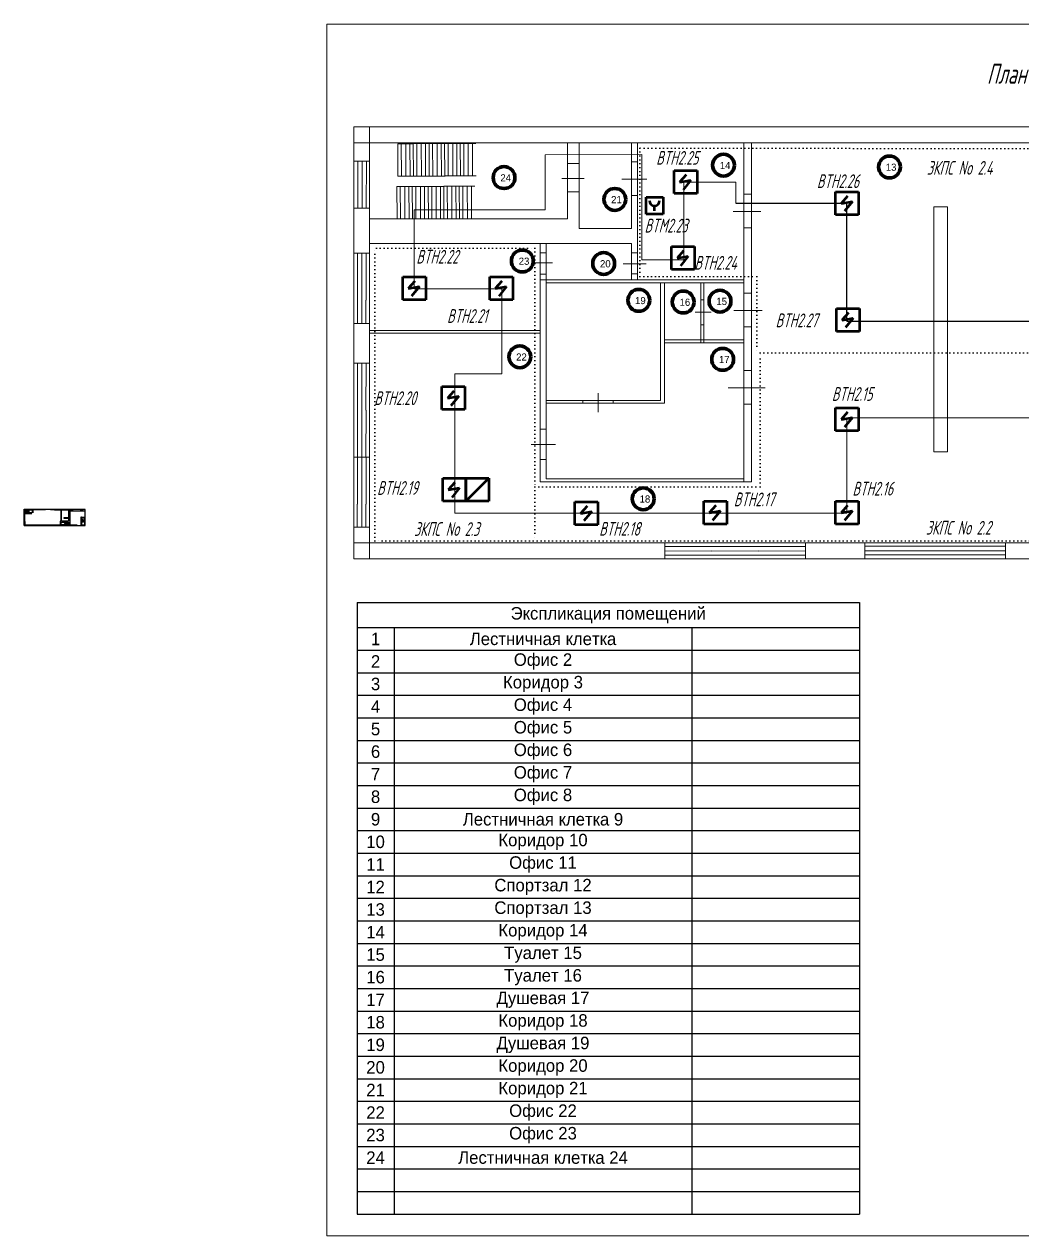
# Model space of a CAD drawing. Header units: millimetres. Extents: x -212 to 1858, y 30 to 1142.
# Drawn here: x -212 to 586, y 30 to 998 of the extents above; entities that cross this region are included whole.
import ezdxf

# ---------------------------------------------------------------- set-up
doc = ezdxf.new("R2010")
doc.units = ezdxf.units.MM
doc.linetypes.add('ACAD_ISO07W100', pattern=[3, 0, -3])
for name, color, linetype, lineweight in [('Датчики (Вновь)', 2, 'Continuous', 50), ('Рамка толстая', 7, 'Continuous', 60), ('ТОНКИЕ', 150, 'Continuous', 13)]:
    doc.layers.add(name, color=color, linetype=linetype, lineweight=lineweight)
doc.styles.add('Annotative', font='txt')
doc.styles.add('simplex', font='simplex.shx', dxfattribs={"width": 0.8, "oblique": 15})

# ---------------------------------------------------------------- blocks, each defined once
blk = doc.blocks.new('A$C7A532389')
at = {"layer": 'Датчики (Вновь)'}
for p, q in [((0, 5), (5, 5)), ((0, 0), (0, 5)), ((5, 5), (5, 0)), ((2.5, 1), (2.5, 2.5)), ((5, 0), (0, 0))]:
    blk.add_line(p, q, dxfattribs=at)
blk.add_arc((2.5, 4), 1.5, 180, 0, dxfattribs=at)
blk = doc.blocks.new('*T14')
at = {"color": 0, "linetype": 'ByBlock', "lineweight": -2, "transparency": 16777216}
for p, q in [((0, 0), (401.75, 0)), ((0, 0), (0, -488.85)), ((401.75, 0), (401.75, -488.85)), ((0, -20.03), (401.75, -20.03)), ((29.55, -20.03), (29.55, -488.85)), ((267.83, -20.03), (267.83, -488.85)), ((0, -38.06), (401.75, -38.06)), ((0, -56.09), (401.75, -56.09)), ((0, -74.13), (401.75, -74.13)), ((0, -92.16), (401.75, -92.16)), ((0, -110.19), (401.75, -110.19)), ((0, -128.22), (401.75, -128.22)), ((0, -146.25), (401.75, -146.25)), ((0, -164.28), (401.75, -164.28)), ((0, -182.31), (401.75, -182.31)), ((0, -200.35), (401.75, -200.35)), ((0, -218.38), (401.75, -218.38)), ((0, -236.41), (401.75, -236.41)), ((0, -254.44), (401.75, -254.44)), ((0, -272.47), (401.75, -272.47)), ((0, -290.5), (401.75, -290.5)), ((0, -308.53), (401.75, -308.53)), ((0, -326.57), (401.75, -326.57)), ((0, -344.6), (401.75, -344.6)), ((0, -362.63), (401.75, -362.63)), ((0, -380.66), (401.75, -380.66)), ((0, -398.69), (401.75, -398.69)), ((0, -416.72), (401.75, -416.72)), ((0, -434.75), (401.75, -434.75)), ((0, -452.79), (401.75, -452.79)), ((0, -470.82), (401.75, -470.82)), ((0, -488.85), (401.75, -488.85))]:
    blk.add_line(p, q, dxfattribs=at)
at = {"color": 0, "transparency": 16777216, "char_height": 10, "attachment_point": 5}
for s, insert, width in [('Экспликация помещений', (200.88, -10.02), 398.751), ('1', (14.77, -29.05), 26.5466), ('Лестничная клетка', (148.69, -29.05), 235.2874), ('2', (14.77, -47.08), 26.5466), ('Офис 2', (148.69, -47.08), 235.2874), ('3', (14.77, -65.11), 26.5466), ('Коридор 3', (148.69, -65.11), 235.2874), ('Офис 4', (148.69, -83.14), 235.2874), ('4', (14.77, -83.14), 26.5466), ('5', (14.77, -101.17), 26.5466), ('Офис 5', (148.69, -101.17), 235.2874), ('6', (14.77, -119.2), 26.5466), ('Офис 6', (148.69, -119.2), 235.2874), ('7', (14.77, -137.24), 26.5466), ('Офис 7', (148.69, -137.24), 235.2874), ('8', (14.77, -155.27), 26.5466), ('Офис 8', (148.69, -155.27), 235.2874), ('9', (14.77, -173.3), 26.5466), ('Лестничная клетка 9', (148.69, -173.3), 235.2874), ('10', (14.77, -191.33), 26.5466), ('Коридор 10', (148.69, -191.33), 235.2874), ('Офис 11', (148.69, -209.36), 235.2874), ('11', (14.77, -209.36), 26.5466), ('12', (14.77, -227.39), 26.5466), ('Спортзал 12', (148.69, -227.39), 235.2874), ('13', (14.77, -245.42), 26.5466), ('Спортзал 13', (148.69, -245.42), 235.2874), ('14', (14.77, -263.46), 26.5466), ('Коридор 14', (148.69, -263.46), 235.2874), ('15', (14.77, -281.49), 26.5466), ('Туалет 15', (148.69, -281.49), 235.2874), ('16', (14.77, -299.52), 26.5466), ('Туалет 16', (148.69, -299.52), 235.2874), ('17', (14.77, -317.55), 26.5466), ('Душевая 17', (148.69, -317.55), 235.2874), ('Коридор 18', (148.69, -335.58), 235.2874), ('18', (14.77, -335.58), 26.5466), ('19', (14.77, -353.61), 26.5466), ('Душевая 19', (148.69, -353.61), 235.2874), ('20', (14.77, -371.64), 26.5466), ('Коридор 20', (148.69, -371.64), 235.2874), ('21', (14.77, -389.68), 26.5466), ('Коридор 21', (148.69, -389.68), 235.2874), ('22', (14.77, -407.71), 26.5466), ('Офис 22', (148.69, -407.71), 235.2874), ('23', (14.77, -425.74), 26.5466), ('Офис 23', (148.69, -425.74), 235.2874), ('24', (14.77, -443.77), 26.5466), ('Лестничная клетка 24', (148.69, -443.77), 235.2874)]:
    blk.add_mtext(s, dxfattribs=dict(at, insert=insert, width=width))

msp = doc.modelspace()

# ---------------------------------------------------------------- linework, layer by layer
at = {"lineweight": 9}
for p, q in [((51.37, 571.04), (51.37, 916.29)), ((51.37, 916.29), (1011.5, 916.29)), ((64.02, 916.29), (64.02, 903.64)), ((64.02, 903.64), (51.37, 903.64)), ((64.02, 903.64), (222.16, 903.64)), ((64.02, 842.76), (64.02, 903.64)), ((98.84, 902.91), (86.43, 902.91)), ((86.43, 902.91), (86.65, 876.97)), ((89.31, 902.91), (89.37, 876.97)), ((92.86, 902.91), (92.92, 876.97)), ((96.23, 902.91), (96.3, 876.97)), ((111.32, 902.95), (98.91, 902.95)), ((98.91, 902.95), (99.13, 877)), ((101.79, 902.95), (101.85, 877)), ((105.33, 902.95), (105.39, 877)), ((108.7, 902.95), (108.77, 877)), ((123.93, 903), (111.52, 903)), ((111.52, 903), (111.74, 877.05)), ((114.4, 903), (114.46, 877.05)), ((117.95, 903), (118.01, 877.05)), ((121.32, 903), (121.38, 877.05)), ((136.4, 903.04), (123.99, 903.04)), ((123.99, 903.04), (124.21, 877.09)), ((126.87, 903.04), (126.93, 877.09)), ((130.42, 903.04), (130.48, 877.09)), ((133.79, 903.04), (133.86, 877.09)), ((148.84, 903.05), (136.44, 903.05)), ((136.44, 903.05), (136.66, 877.1)), ((139.32, 903.05), (139.38, 877.1)), ((142.86, 903.05), (142.92, 877.1)), ((146.23, 903.05), (146.3, 877.1)), ((222.16, 903.64), (222.16, 842.76)), ((222.16, 903.64), (231.64, 903.64)), ((231.64, 903.64), (231.64, 837.49)), ((504.16, 903.64), (231.64, 903.64)), ((231.64, 903.64), (232.11, 903.64)), ((232.11, 903.64), (273.56, 903.64)), ((273.56, 903.64), (273.56, 835)), ((273.56, 903.64), (278.31, 903.64)), ((278.31, 903.64), (278.31, 794.08)), ((363.32, 632.51), (363.32, 903.64)), ((369.47, 632.51), (369.47, 903.64)), ((369.47, 903.64), (618.95, 903.64)), ((64.27, 889.07), (51.62, 889.07)), ((54.43, 851.55), (54.5, 889.07)), ((57.99, 851.55), (58.06, 889.07)), ((61.35, 851.55), (61.42, 889.07)), ((231.64, 886.95), (222.16, 886.95)), ((278.31, 888.38), (273.56, 888.38)), ((99.3, 876.97), (86.65, 876.97)), ((111.78, 877), (99.13, 877)), ((124.39, 877.05), (111.74, 877.05)), ((136.86, 877.09), (124.21, 877.09)), ((149.3, 877.1), (136.66, 877.1)), ((235.67, 875.05), (217.67, 875.05)), ((285.71, 874.49), (265.72, 874.49)), ((98.08, 868.71), (85.67, 868.71)), ((85.67, 868.71), (85.89, 842.76)), ((88.55, 868.71), (88.61, 842.76)), ((92.1, 868.71), (92.15, 842.76)), ((95.47, 868.71), (95.53, 842.76)), ((110.55, 868.75), (98.14, 868.75)), ((98.14, 868.75), (98.36, 842.8)), ((101.02, 868.75), (101.08, 842.8)), ((104.57, 868.75), (104.62, 842.8)), ((107.94, 868.75), (108, 842.8)), ((123.17, 868.79), (110.76, 868.79)), ((110.76, 868.79), (110.98, 842.84)), ((113.64, 868.79), (113.7, 842.84)), ((117.19, 868.79), (117.24, 842.84)), ((120.56, 868.79), (120.62, 842.84)), ((135.64, 868.83), (123.23, 868.83)), ((123.23, 868.83), (123.45, 842.88)), ((126.11, 868.83), (126.17, 842.88)), ((129.66, 868.83), (129.71, 842.88)), ((133.03, 868.83), (133.09, 842.88)), ((148.08, 868.85), (135.67, 868.85)), ((135.67, 868.85), (135.89, 842.9)), ((138.55, 868.85), (138.61, 842.9)), ((142.1, 868.85), (142.15, 842.9)), ((145.47, 868.85), (145.53, 842.9)), ((231.64, 864.41), (222.16, 864.41)), ((369.47, 862.67), (363.32, 862.67)), ((278.31, 861.46), (273.56, 861.46)), ((515.2, 852.43), (515.2, 656.54)), ((526.28, 852.43), (515.2, 852.43)), ((526.28, 656.54), (526.28, 852.43)), ((64.13, 851.5), (51.48, 851.5)), ((222.16, 842.76), (64.02, 842.76)), ((64.02, 823), (64.02, 842.76)), ((64.02, 842.76), (210.82, 842.76)), ((98.54, 842.76), (64.02, 842.76)), ((111.01, 842.8), (98.36, 842.8)), ((123.63, 842.84), (110.98, 842.84)), ((136.1, 842.88), (123.45, 842.88)), ((148.54, 842.9), (135.89, 842.9)), ((376.93, 848.79), (354.65, 848.79)), ((231.67, 835), (231.64, 837.49)), ((273.56, 835), (231.67, 835)), ((369.47, 835.76), (363.32, 835.76)), ((64.07, 815.29), (51.42, 815.29)), ((54.22, 777.76), (54.29, 815.29)), ((57.78, 777.76), (57.85, 815.29)), ((61.15, 777.76), (61.22, 815.29)), ((64.02, 756.05), (64.02, 823)), ((64.02, 823), (273.56, 823)), ((200.51, 823), (200.51, 753.56)), ((205.26, 815.7), (200.51, 815.7)), ((205.26, 634.88), (205.26, 823)), ((273.56, 794.08), (273.56, 823)), ((278.31, 815.69), (273.56, 815.69)), ((210.27, 807.58), (195.91, 807.58)), ((285.2, 806.81), (266.79, 806.81)), ((54.16, 759.17), (54.23, 796.69)), ((57.72, 759.17), (57.79, 796.69)), ((61.08, 759.17), (61.15, 796.69)), ((205.26, 798.69), (200.51, 798.69)), ((278.31, 798.77), (273.56, 798.77)), ((273.56, 794.08), (200.51, 794.08)), ((200.51, 794.08), (205.26, 794.08)), ((200.51, 791.71), (200.51, 697.72)), ((363.32, 791.71), (205.26, 791.71)), ((278.31, 794.08), (273.56, 794.08)), ((278.31, 794.08), (363.32, 794.08)), ((296.61, 697.72), (296.61, 791.71)), ((296.61, 791.71), (298.98, 791.71)), ((298.98, 791.71), (321.16, 791.71)), ((299.78, 695.35), (299.78, 791.71)), ((321.16, 791.71), (321.16, 791.71)), ((321.16, 791.71), (321.16, 791.71)), ((331.21, 791.71), (328.83, 791.71)), ((328.83, 791.71), (328.83, 743.66)), ((331.21, 791.71), (331.21, 743.66)), ((363.32, 791.71), (336.92, 791.71)), ((363.32, 794.08), (363.32, 791.71)), ((331.21, 778.04), (328.83, 778.04)), ((369.47, 783.44), (363.32, 783.44)), ((337.03, 768.29), (324.31, 768.29)), ((378.01, 769.55), (355.27, 769.55)), ((51.35, 759.17), (64, 759.17)), ((64, 759.17), (51.35, 759.17)), ((64.02, 751.31), (64.02, 756.05)), ((331.21, 758.01), (328.83, 758.01)), ((369.47, 756.52), (363.32, 756.52)), ((200.51, 753.56), (64.02, 753.56)), ((64.02, 664.34), (64.02, 751.31)), ((64.02, 751.31), (200.51, 751.31)), ((200.51, 751.31), (200.51, 632.51)), ((363.32, 746.04), (299.78, 746.04)), ((363.32, 743.66), (363.32, 746.04)), ((299.78, 743.66), (346.77, 743.66)), ((328.83, 743.66), (328.83, 743.66)), ((346.77, 743.66), (363.32, 743.66)), ((64.01, 727.42), (51.36, 727.42)), ((54.17, 689.9), (54.24, 727.42)), ((57.73, 689.9), (57.8, 727.42)), ((61.09, 689.9), (61.16, 727.42)), ((369.47, 721.57), (363.32, 721.57)), ((380.25, 707.69), (350.68, 707.69)), ((200.51, 697.72), (200.51, 695.35)), ((205.26, 697.72), (296.61, 697.72)), ((234.57, 697.72), (234.57, 695.35)), ((246.71, 703.55), (246.71, 688.15)), ((258.68, 697.72), (258.68, 695.35)), ((54.17, 652.38), (54.24, 689.9)), ((57.73, 652.38), (57.8, 689.9)), ((61.09, 652.38), (61.16, 689.9)), ((205.26, 695.35), (299.78, 695.35)), ((369.47, 694.65), (363.32, 694.65)), ((205.26, 674.6), (200.51, 674.6)), ((64.02, 659.59), (64.02, 664.34)), ((64.02, 659.59), (64.02, 583.69)), ((212.6, 662.45), (193.11, 662.45)), ((64.01, 652.38), (51.36, 652.38)), ((64.02, 652.33), (51.37, 652.33)), ((54.18, 614.81), (54.25, 652.33)), ((57.74, 614.81), (57.81, 652.33)), ((61.1, 614.81), (61.17, 652.33)), ((205.26, 650.49), (200.51, 650.49)), ((515.2, 656.54), (526.28, 656.54)), ((54.12, 596.21), (54.19, 633.73)), ((57.68, 596.21), (57.75, 633.73)), ((61.04, 596.21), (61.11, 633.73)), ((200.51, 632.51), (369.47, 632.51)), ((363.32, 634.88), (205.26, 634.88)), ((363.32, 632.51), (363.32, 634.88)), ((63.96, 596.21), (51.31, 596.21)), ((64.02, 583.69), (51.37, 583.69)), ((64.02, 571.04), (64.02, 583.69)), ((64.02, 583.69), (209.24, 583.69)), ((209.24, 583.69), (222.95, 583.69)), ((222.95, 583.69), (535, 583.69)), ((300.02, 571.01), (300.02, 583.66)), ((412.58, 571.02), (412.58, 583.67)), ((459.96, 571.24), (459.96, 583.89)), ((535, 583.69), (539.74, 583.69)), ((539.74, 583.69), (685.75, 583.69)), ((572.52, 571.24), (572.52, 583.89)), ((300.02, 580.85), (337.54, 580.78)), ((300.02, 577.3), (337.54, 577.23)), ((300.02, 573.93), (337.54, 573.86)), ((337.54, 580.85), (375.06, 580.78)), ((337.54, 577.3), (375.06, 577.23)), ((337.54, 573.93), (375.06, 573.86)), ((375.06, 580.86), (412.58, 580.79)), ((375.06, 577.3), (412.58, 577.23)), ((375.06, 573.94), (412.58, 573.87)), ((459.96, 581.08), (497.48, 581.01)), ((459.96, 577.52), (497.48, 577.45)), ((459.96, 574.16), (497.48, 574.09)), ((497.48, 581.08), (535, 581.01)), ((497.48, 577.52), (535, 577.45)), ((497.48, 574.16), (535, 574.09)), ((535, 581.08), (572.52, 581.01)), ((535, 577.53), (572.52, 577.46)), ((535, 574.16), (572.52, 574.09)), ((51.37, 571.04), (51.37, 571.04)), ((51.37, 571.04), (1341.48, 571.04)), ((51.37, 571.04), (64.02, 571.04)), ((51.37, 571.04), (64.02, 571.04))]:
    msp.add_line(p, q, dxfattribs=at)
at = {"color": 1, "lineweight": 9}
for p, q in [((281.71, 894.16), (204.38, 894.1)), ((204.38, 894.1), (204.38, 849.94)), ((281.71, 810.06), (281.71, 894.16)), ((356.78, 872.25), (315.22, 872.25)), ((315.22, 872.25), (315.22, 810.06)), ((356.78, 855.38), (356.78, 872.25)), ((204.38, 849.94), (99.58, 849.94)), ((99.58, 849.94), (99.58, 786.92)), ((315.22, 810.06), (281.71, 810.06)), ((99.58, 786.92), (169.8, 786.92)), ((169.8, 786.92), (169.8, 718.84)), ((132.01, 718.84), (132.12, 607.52)), ((169.8, 718.84), (132.01, 718.84)), ((445.6, 607.52), (445.6, 683.86)), ((445.7, 683.86), (612.46, 683.86)), ((132.12, 607.52), (445.6, 607.52))]:
    msp.add_line(p, q, dxfattribs=at)
at = {"color": 1, "linetype": 'ACAD_ISO07W100'}
for p, q in [((280.18, 899.39), (280.18, 796.73)), ((984.21, 898.62), (280.18, 899.39)), ((68.08, 585.32), (68.08, 819.1)), ((69.37, 819.45), (196.1, 819.45)), ((196.1, 819.45), (196.1, 628.69)), ((280.18, 796.73), (373.76, 796.73)), ((373.76, 796.73), (373.76, 735.71)), ((376.26, 628.69), (376.26, 735.71)), ((376.26, 735.71), (674.35, 735.71)), ((196.1, 628.69), (376.26, 628.69)), ((196.1, 628.69), (196.1, 585.32)), ((814.86, 585.32), (68.08, 585.32))]:
    msp.add_line(p, q, dxfattribs=at)
at = {"color": 1}
for p, q in [((356.78, 855.38), (445.6, 855.38)), ((445.6, 760.96), (445.6, 855.38)), ((445.6, 760.96), (612.46, 760.96))]:
    msp.add_line(p, q, dxfattribs=at)
for p, q in [((-212.27, 597.59), (-212.27, 610.67)), ((-212.27, 610.67), (-175.9, 610.67)), ((-211.79, 610.67), (-211.79, 610.19)), ((-188.41, 610.28), (-191.14, 610.28)), ((-188.05, 610.28), (-182.88, 610.28)), ((-182.88, 610.28), (-182.37, 610.28)), ((-182.88, 610.28), (-182.88, 601.04)), ((-182.37, 610.28), (-176.77, 610.28)), ((-182.37, 601.06), (-182.37, 610.28)), ((-176.77, 610.28), (-176.77, 603.68)), ((-175.9, 610.67), (-175.9, 597.59)), ((-163.4, 610.43), (-175.9, 610.43)), ((-174.89, 609.45), (-174.89, 610.43)), ((-173.47, 609.45), (-173.47, 610.43)), ((-166.87, 609.23), (-166.87, 610.43)), ((-165.45, 609.23), (-165.45, 610.43)), ((-163.4, 597.59), (-163.4, 610.43)), ((-211.79, 610.19), (-212.27, 610.19)), ((-211.79, 606.84), (-212.27, 606.84)), ((-212.27, 604.71), (-211.79, 604.71)), ((-211.79, 604.71), (-212.27, 604.71)), ((-211.79, 604.19), (-212.27, 604.19)), ((-211.79, 601.35), (-212.27, 601.35)), ((-212.16, 605.42), (-212.16, 606.84)), ((-212.16, 604.71), (-212.16, 606.13)), ((-212.16, 602.77), (-212.16, 604.19)), ((-212.16, 601.35), (-212.16, 602.77)), ((-212.03, 605.42), (-212.02, 606.84)), ((-212.03, 604.71), (-212.03, 606.13)), ((-212.03, 602.77), (-212.03, 604.19)), ((-212.03, 601.35), (-212.03, 602.77)), ((-211.9, 605.42), (-211.9, 606.84)), ((-211.9, 604.71), (-211.9, 606.13)), ((-211.9, 602.77), (-211.9, 604.19)), ((-211.9, 601.35), (-211.9, 602.77)), ((-211.79, 610.19), (-205.8, 610.19)), ((-211.79, 607.88), (-211.79, 610.19)), ((-205.8, 607.88), (-211.79, 607.88)), ((-211.79, 607.13), (-211.79, 607.88)), ((-211.79, 607.88), (-206.23, 607.88)), ((-210.48, 607.88), (-211.79, 607.88)), ((-211.79, 604.6), (-211.79, 607.13)), ((-211.79, 607.13), (-206.23, 607.13)), ((-211.79, 604.42), (-211.79, 604.6)), ((-211.79, 601.12), (-211.79, 604.42)), ((-211.79, 600.94), (-211.79, 601.12)), ((-211.79, 600.94), (-211.79, 598.07)), ((-210.45, 609.18), (-211.76, 609.18)), ((-210.5, 608.86), (-210.97, 608.86)), ((-210.97, 608.86), (-210.96, 607.88)), ((-210.47, 610.16), (-210.94, 610.16)), ((-210.94, 610.16), (-210.93, 609.18)), ((-210.86, 608.86), (-210.86, 607.88)), ((-210.83, 610.16), (-210.83, 609.18)), ((-210.73, 608.86), (-210.72, 607.88)), ((-210.7, 610.16), (-210.7, 609.18)), ((-210.6, 608.86), (-210.6, 607.88)), ((-210.57, 610.16), (-210.57, 609.18)), ((-210.03, 608.86), (-210.5, 608.86)), ((-210.5, 608.86), (-210.49, 607.88)), ((-210.01, 607.88), (-210.49, 607.88)), ((-210, 610.16), (-210.47, 610.16)), ((-210.47, 610.16), (-210.46, 609.18)), ((-209.98, 609.18), (-210.46, 609.18)), ((-210.39, 608.86), (-210.39, 607.88)), ((-210.36, 610.16), (-210.36, 609.18)), ((-210.25, 608.86), (-210.25, 607.88)), ((-210.23, 610.16), (-210.22, 609.18)), ((-210.13, 608.86), (-210.12, 607.88)), ((-210.1, 610.16), (-210.1, 609.18)), ((-209.55, 608.87), (-210.02, 608.87)), ((-210.02, 608.87), (-210.01, 607.88)), ((-209.53, 607.88), (-210.01, 607.88)), ((-209.52, 610.16), (-209.99, 610.16)), ((-209.99, 610.16), (-209.98, 609.18)), ((-209.5, 609.18), (-209.98, 609.18)), ((-209.91, 608.87), (-209.91, 607.88)), ((-209.88, 610.16), (-209.88, 609.18)), ((-209.78, 608.87), (-209.77, 607.88)), ((-209.75, 610.16), (-209.75, 609.18)), ((-209.65, 608.87), (-209.65, 607.88)), ((-209.62, 610.16), (-209.62, 609.18)), ((-209.08, 608.87), (-209.55, 608.87)), ((-209.55, 608.87), (-209.54, 607.88)), ((-209.06, 607.88), (-209.54, 607.88)), ((-209.05, 610.16), (-209.52, 610.16)), ((-209.52, 610.16), (-209.51, 609.18)), ((-209.03, 609.18), (-209.51, 609.18)), ((-209.44, 608.87), (-209.44, 607.88)), ((-209.41, 610.16), (-209.41, 609.18)), ((-209.3, 608.87), (-209.3, 607.88)), ((-209.28, 610.16), (-209.27, 609.18)), ((-209.18, 608.87), (-209.17, 607.88)), ((-209.15, 610.16), (-209.15, 609.18)), ((-208.61, 608.87), (-209.08, 608.87)), ((-209.08, 608.87), (-209.07, 607.89)), ((-208.59, 607.89), (-209.07, 607.89)), ((-208.58, 610.16), (-209.05, 610.16)), ((-209.05, 610.16), (-209.04, 609.18)), ((-208.56, 609.18), (-209.04, 609.18)), ((-208.97, 608.87), (-208.97, 607.89)), ((-208.94, 610.16), (-208.94, 609.18)), ((-208.83, 608.87), (-208.83, 607.89)), ((-208.8, 610.16), (-208.8, 609.18)), ((-208.71, 608.87), (-208.7, 607.89)), ((-208.68, 610.16), (-208.67, 609.18)), ((-205.29, 609.1), (-205.97, 609.1)), ((-205.8, 610.19), (-205.8, 607.88)), ((-205.8, 610.19), (-205.44, 610.19)), ((-205.44, 609.55), (-205.8, 609.55)), ((-205.44, 608.7), (-205.8, 608.7)), ((-205.44, 610.19), (-205.44, 607.68)), ((-195.12, 610.19), (-205.44, 610.19)), ((-182.88, 601.04), (-183.39, 601.04)), ((-183.39, 601.04), (-183.39, 598.07)), ((-182.13, 602.21), (-183.11, 602.21)), ((-182.37, 602.49), (-182.88, 602.49)), ((-182.37, 601.93), (-182.88, 601.93)), ((-176.77, 601.06), (-182.37, 601.06)), ((-176.77, 603.68), (-180.63, 603.68)), ((-180.63, 603.68), (-180.63, 603.41)), ((-180.63, 603.41), (-176.77, 603.41)), ((-176.77, 603.41), (-176.77, 601.06)), ((-175.9, 603.95), (-175.9, 609.45)), ((-175.9, 609.45), (-172.64, 609.45)), ((-174.89, 609.89), (-173.47, 609.89)), ((-172.64, 609.45), (-167.8, 609.45)), ((-163.75, 609.23), (-167.71, 609.23)), ((-166.53, 604.31), (-167.05, 604.31)), ((-167.05, 604.31), (-167.05, 599.46)), ((-166.87, 609.76), (-165.45, 609.76)), ((-166.53, 603.95), (-166.53, 604.31)), ((-163.75, 603.95), (-166.53, 603.95)), ((-166.53, 603.95), (-166.53, 598.06)), ((-163.75, 603.45), (-166.53, 603.45)), ((-165.43, 602.13), (-166.41, 602.12)), ((-166.41, 601.64), (-166.41, 602.12)), ((-165.43, 602.02), (-166.41, 602.02)), ((-165.43, 601.89), (-166.41, 601.89)), ((-165.43, 601.76), (-166.41, 601.76)), ((-165.43, 601.65), (-166.41, 601.64)), ((-166.41, 601.16), (-166.41, 601.64)), ((-165.43, 601.54), (-166.41, 601.54)), ((-165.43, 601.4), (-166.41, 601.4)), ((-165.43, 601.28), (-166.41, 601.27)), ((-165.43, 601.17), (-166.41, 601.16)), ((-166.41, 600.69), (-166.41, 601.16)), ((-165.43, 601.06), (-166.41, 601.06)), ((-165.43, 600.93), (-166.41, 600.93)), ((-165.43, 600.8), (-166.41, 600.8)), ((-165.43, 600.69), (-166.41, 600.68)), ((-166.41, 600.2), (-166.41, 600.68)), ((-165.43, 600.58), (-166.41, 600.57)), ((-165.43, 601.66), (-165.43, 602.13)), ((-165.43, 601.18), (-165.43, 601.65)), ((-165.43, 600.7), (-165.43, 601.17)), ((-165.43, 600.22), (-165.43, 600.69)), ((-163.9, 601.65), (-164.89, 601.64)), ((-164.89, 601.17), (-164.89, 601.64)), ((-163.9, 601.54), (-164.89, 601.54)), ((-163.9, 601.41), (-164.89, 601.41)), ((-163.9, 601.28), (-164.89, 601.28)), ((-163.9, 601.17), (-164.89, 601.16)), ((-164.89, 600.68), (-164.89, 601.16)), ((-163.9, 601.06), (-164.89, 601.06)), ((-163.9, 600.92), (-164.89, 600.92)), ((-163.9, 600.8), (-164.89, 600.79)), ((-163.91, 600.69), (-164.89, 600.68)), ((-164.89, 600.2), (-164.89, 600.68)), ((-163.91, 600.58), (-164.89, 600.58)), ((-163.9, 602.13), (-164.88, 602.12)), ((-164.88, 601.64), (-164.88, 602.12)), ((-163.9, 602.02), (-164.88, 602.02)), ((-163.9, 601.88), (-164.88, 601.88)), ((-163.9, 601.76), (-164.88, 601.75)), ((-163.91, 600.22), (-163.91, 600.69)), ((-163.9, 601.66), (-163.9, 602.13)), ((-163.9, 601.18), (-163.9, 601.65)), ((-163.9, 600.7), (-163.9, 601.17)), ((-163.75, 605.76), (-163.75, 603.95)), ((-163.75, 603.95), (-163.75, 603.45)), ((-163.75, 598.06), (-163.75, 603.45)), ((-211.79, 600.53), (-212.27, 600.53)), ((-211.79, 598.41), (-212.27, 598.41)), ((-211.79, 598.07), (-212.27, 598.07)), ((-212.27, 597.59), (-212.27, 597.59)), ((-212.27, 597.59), (-163.4, 597.59)), ((-212.27, 597.59), (-211.79, 597.59)), ((-212.27, 597.59), (-211.79, 597.59)), ((-212.16, 599.11), (-212.16, 600.53)), ((-212.16, 598.41), (-212.16, 599.83)), ((-212.03, 599.11), (-212.02, 600.53)), ((-212.03, 598.41), (-212.03, 599.83)), ((-211.9, 599.11), (-211.9, 600.53)), ((-211.9, 598.41), (-211.9, 599.83)), ((-211.79, 597.59), (-211.79, 598.07)), ((-211.79, 598.07), (-206.29, 598.07)), ((-206.29, 598.07), (-205.77, 598.07)), ((-205.77, 598.07), (-193.95, 598.07)), ((-205.14, 597.59), (-205.14, 598.07)), ((-205.14, 597.96), (-203.72, 597.96)), ((-205.14, 597.82), (-203.72, 597.82)), ((-205.14, 597.7), (-203.72, 597.69)), ((-203.72, 597.96), (-202.29, 597.96)), ((-203.72, 597.82), (-202.29, 597.82)), ((-203.72, 597.7), (-202.29, 597.69)), ((-202.3, 597.96), (-200.87, 597.96)), ((-202.3, 597.82), (-200.87, 597.82)), ((-202.3, 597.7), (-200.87, 597.69)), ((-200.87, 597.59), (-200.87, 598.07)), ((-199.1, 597.59), (-199.1, 598.06)), ((-199.1, 597.96), (-197.67, 597.96)), ((-199.1, 597.82), (-197.67, 597.82)), ((-199.1, 597.7), (-197.67, 597.69)), ((-197.67, 597.96), (-196.25, 597.96)), ((-197.67, 597.82), (-196.25, 597.82)), ((-197.67, 597.7), (-196.25, 597.69)), ((-196.25, 597.96), (-194.83, 597.96)), ((-196.25, 597.82), (-194.83, 597.82)), ((-196.25, 597.7), (-194.83, 597.69)), ((-194.83, 597.59), (-194.83, 598.06)), ((-193.95, 598.07), (-193.77, 598.07)), ((-193.77, 598.07), (-188.24, 598.07)), ((-192.98, 597.59), (-192.98, 598.06)), ((-192.98, 597.96), (-191.56, 597.96)), ((-192.98, 597.82), (-191.56, 597.82)), ((-192.98, 597.7), (-191.56, 597.69)), ((-191.56, 597.96), (-190.14, 597.96)), ((-191.56, 597.82), (-190.14, 597.82)), ((-191.56, 597.7), (-190.14, 597.69)), ((-190.14, 597.96), (-188.72, 597.96)), ((-190.14, 597.82), (-188.72, 597.82)), ((-190.14, 597.7), (-188.72, 597.69)), ((-188.72, 597.59), (-188.72, 598.06)), ((-188.24, 598.07), (-183.39, 598.07)), ((-187.12, 597.59), (-187.12, 598.07)), ((-187.12, 597.96), (-185.69, 597.96)), ((-187.12, 597.83), (-185.69, 597.82)), ((-187.12, 597.7), (-185.69, 597.7)), ((-185.69, 597.96), (-184.27, 597.96)), ((-185.69, 597.83), (-184.27, 597.82)), ((-185.69, 597.7), (-184.27, 597.7)), ((-184.27, 597.59), (-184.27, 598.07)), ((-182.56, 599.27), (-183.68, 599.27)), ((-182.88, 599.54), (-183.39, 599.54)), ((-182.88, 598.99), (-183.39, 598.99)), ((-183.39, 598.07), (-182.88, 598.07)), ((-182.88, 598.07), (-182.88, 600.41)), ((-182.88, 600.41), (-176.77, 600.41)), ((-176.77, 598.07), (-182.88, 598.07)), ((-180, 600.4), (-179.52, 600.4)), ((-179.98, 599.42), (-179.51, 599.42)), ((-179.97, 599.04), (-179.49, 599.04)), ((-179.95, 598.06), (-179.48, 598.06)), ((-179.88, 599.42), (-179.88, 600.4)), ((-179.85, 598.06), (-179.86, 599.04)), ((-179.75, 599.42), (-179.75, 600.4)), ((-179.73, 598.06), (-179.73, 599.04)), ((-179.62, 599.42), (-179.62, 600.4)), ((-179.59, 598.06), (-179.59, 599.04)), ((-179.52, 600.4), (-179.04, 600.4)), ((-179.51, 599.42), (-179.52, 600.4)), ((-179.51, 599.42), (-179.04, 599.42)), ((-179.5, 599.04), (-179.02, 599.04)), ((-179.48, 598.06), (-179.49, 599.04)), ((-179.48, 598.06), (-179.01, 598.06)), ((-179.41, 599.42), (-179.41, 600.4)), ((-179.38, 598.06), (-179.39, 599.04)), ((-179.28, 599.42), (-179.28, 600.4)), ((-179.26, 598.06), (-179.26, 599.04)), ((-179.15, 599.42), (-179.15, 600.4)), ((-179.12, 598.06), (-179.12, 599.04)), ((-179.05, 600.4), (-178.57, 600.4)), ((-179.04, 599.42), (-179.04, 600.4)), ((-179.03, 599.42), (-178.56, 599.42)), ((-179.03, 599.04), (-178.55, 599.04)), ((-179.01, 598.06), (-179.02, 599.04)), ((-179.01, 598.06), (-178.54, 598.06)), ((-178.94, 599.42), (-178.94, 600.4)), ((-178.91, 598.06), (-178.91, 599.04)), ((-178.81, 599.42), (-178.81, 600.4)), ((-178.78, 598.06), (-178.79, 599.04)), ((-178.67, 599.42), (-178.68, 600.4)), ((-178.65, 598.06), (-178.65, 599.04)), ((-178.57, 600.4), (-178.09, 600.4)), ((-178.56, 599.42), (-178.57, 600.4)), ((-178.56, 599.42), (-178.09, 599.42)), ((-178.55, 599.04), (-178.07, 599.04)), ((-178.54, 598.06), (-178.55, 599.04)), ((-178.53, 598.06), (-178.06, 598.06)), ((-178.46, 599.42), (-178.46, 600.4)), ((-178.43, 598.06), (-178.44, 599.04)), ((-178.33, 599.42), (-178.33, 600.4)), ((-178.31, 598.06), (-178.31, 599.04)), ((-178.2, 599.42), (-178.2, 600.4)), ((-178.17, 598.06), (-178.17, 599.04)), ((-178.1, 600.41), (-176.79, 600.41)), ((-178.09, 599.42), (-178.09, 600.4)), ((-178.08, 599.42), (-177.61, 599.42)), ((-178.08, 599.05), (-176.77, 599.05)), ((-178.06, 598.06), (-178.07, 599.04)), ((-178.06, 598.06), (-177.59, 598.06)), ((-177.99, 599.42), (-177.99, 600.41)), ((-177.96, 598.06), (-177.96, 599.05)), ((-177.86, 599.42), (-177.86, 600.41)), ((-177.83, 598.06), (-177.83, 599.05)), ((-177.72, 599.42), (-177.73, 600.41)), ((-177.7, 598.06), (-177.7, 599.05)), ((-177.61, 599.42), (-177.62, 600.41)), ((-177.59, 598.06), (-177.6, 599.05)), ((-176.77, 600.41), (-176.77, 598.07)), ((-176.77, 598.07), (-175.9, 598.07)), ((-175.9, 598.07), (-169.88, 598.07)), ((-175.37, 597.59), (-175.37, 598.07)), ((-175.37, 597.83), (-173.95, 597.82)), ((-173.95, 597.59), (-173.95, 598.07)), ((-172.61, 597.59), (-172.61, 598.07)), ((-172.61, 597.82), (-171.19, 597.82)), ((-171.19, 597.59), (-171.19, 598.07)), ((-167.05, 599.46), (-167.05, 599.29)), ((-167.05, 599.29), (-167.05, 598.07)), ((-166.53, 598.06), (-163.75, 598.06)), ((-165.43, 600.44), (-166.41, 600.44)), ((-165.43, 600.31), (-166.41, 600.31)), ((-165.86, 597.58), (-165.86, 598.06)), ((-165.86, 597.82), (-164.44, 597.81)), ((-163.91, 600.44), (-164.89, 600.44)), ((-163.91, 600.32), (-164.89, 600.31)), ((-164.44, 597.58), (-164.44, 598.06)), ((-163.4, 597.59), (-163.4, 598.07))]:
    msp.add_line(p, q)
at = {"lineweight": 70}
for centre in [(347, 885.73), (479.76, 884.32), (171.51, 875.8), (260.08, 858.38), (186.16, 809.15), (251.18, 807.1), (279.24, 777.7), (314.83, 776.33), (344.26, 777.02), (184.11, 732.57), (346.32, 730.52), (282.85, 619.02)]:
    msp.add_circle(centre, 8.75, dxfattribs=at)
at = {"layer": 'Датчики (Вновь)', "color": 2}
for p, q in [((307.56, 881.4), (325.96, 881.4)), ((307.56, 863.01), (307.56, 881.4)), ((317.19, 877.9), (311.96, 872.09)), ((311.96, 872.09), (320.98, 873.69)), ((320.98, 873.69), (314.72, 865.99)), ((325.96, 881.4), (325.96, 863.01)), ((325.96, 863.01), (307.56, 863.01)), ((436.69, 864.35), (455.09, 864.35)), ((436.69, 845.96), (436.69, 864.35)), ((455.09, 864.35), (455.09, 845.96)), ((446.33, 860.85), (441.09, 855.04)), ((441.09, 855.04), (450.11, 856.64)), ((450.11, 856.64), (443.85, 848.94)), ((455.09, 845.96), (436.69, 845.96)), ((305.44, 820.79), (323.84, 820.79)), ((305.44, 802.4), (305.44, 820.79)), ((315.08, 817.29), (309.84, 811.48)), ((323.84, 820.79), (323.84, 802.4)), ((309.84, 811.48), (318.86, 813.08)), ((318.86, 813.08), (312.6, 805.37)), ((90.45, 796.56), (108.85, 796.56)), ((90.45, 778.17), (90.45, 796.56)), ((108.85, 796.56), (108.85, 778.17)), ((160.06, 796.56), (178.46, 796.56)), ((160.06, 778.17), (160.06, 796.56)), ((178.46, 796.56), (178.46, 778.17)), ((323.84, 802.4), (305.44, 802.4)), ((100.09, 793.06), (94.85, 787.25)), ((94.85, 787.25), (103.87, 788.85)), ((103.87, 788.85), (97.61, 781.14)), ((169.7, 793.06), (164.46, 787.25)), ((164.46, 787.25), (173.48, 788.85)), ((173.48, 788.85), (167.22, 781.14)), ((108.85, 778.17), (90.45, 778.17)), ((178.46, 778.17), (160.06, 778.17)), ((437.4, 771.26), (455.8, 771.26)), ((437.4, 752.86), (437.4, 771.26)), ((447.04, 767.76), (441.8, 761.94)), ((455.8, 771.26), (455.8, 752.86)), ((441.8, 761.94), (450.82, 763.54)), ((450.82, 763.54), (444.56, 755.84)), ((455.8, 752.86), (437.4, 752.86)), ((121.8, 708.67), (140.2, 708.67)), ((121.8, 690.28), (121.8, 708.67)), ((140.2, 708.67), (140.2, 690.28)), ((131.44, 705.17), (126.2, 699.36)), ((126.2, 699.36), (135.22, 700.96)), ((135.22, 700.96), (128.96, 693.26)), ((140.2, 690.28), (121.8, 690.28)), ((436.69, 691.66), (455.09, 691.66)), ((436.69, 673.27), (436.69, 691.66)), ((446.33, 688.16), (441.09, 682.35)), ((455.09, 691.66), (455.09, 673.27)), ((441.09, 682.35), (450.11, 683.95)), ((450.11, 683.95), (443.85, 676.24)), ((455.09, 673.27), (436.69, 673.27)), ((122.49, 635.42), (140.88, 635.42)), ((122.49, 617.03), (122.49, 635.42)), ((132.12, 631.92), (126.88, 626.11)), ((140.88, 635.42), (140.88, 617.03)), ((159.28, 635.42), (140.88, 617.03)), ((140.88, 635.42), (159.28, 635.42)), ((140.88, 617.03), (140.88, 635.42)), ((159.28, 635.42), (159.28, 617.03)), ((126.88, 626.11), (135.9, 627.71)), ((135.9, 627.71), (129.65, 620.01)), ((140.88, 617.03), (122.49, 617.03)), ((159.28, 617.03), (140.88, 617.03)), ((228.23, 616.69), (246.63, 616.69)), ((228.23, 598.29), (228.23, 616.69)), ((237.87, 613.19), (232.63, 607.38)), ((246.63, 616.69), (246.63, 598.29)), ((331.18, 617.07), (349.58, 617.07)), ((331.18, 598.68), (331.18, 617.07)), ((340.82, 613.57), (335.58, 607.76)), ((349.58, 617.07), (349.58, 598.68)), ((436.69, 617.04), (455.09, 617.04)), ((436.69, 598.65), (436.69, 617.04)), ((446.33, 613.54), (441.09, 607.73)), ((455.09, 617.04), (455.09, 598.65)), ((232.63, 607.38), (241.65, 608.98)), ((241.65, 608.98), (235.39, 601.27)), ((335.58, 607.76), (344.6, 609.36)), ((344.6, 609.36), (338.34, 601.65)), ((441.09, 607.73), (450.11, 609.33)), ((450.11, 609.33), (443.85, 601.63)), ((246.63, 598.29), (228.23, 598.29)), ((349.58, 598.68), (331.18, 598.68)), ((455.09, 598.65), (436.69, 598.65))]:
    msp.add_line(p, q, dxfattribs=at)
at = {"layer": 'Рамка толстая', "color": 18, "lineweight": 20, "true_color": 0x000000}
for p, q in [((29.83, 29.8), (29.83, 998.42)), ((29.83, 998.42), (1362.95, 998.42)), ((29.83, 29.8), (1362.95, 29.8))]:
    msp.add_line(p, q, dxfattribs=at)

# ---------------------------------------------------------------- block references
msp.add_blockref('*T14', (53.97, 536.03))
at = {"layer": 'Датчики (Вновь)', "color": 2, "lineweight": 9, "xscale": 2.72250000000015, "yscale": 2.72250000000015, "zscale": 2.72250000000015}
msp.add_blockref('A$C7A532389', (285.07, 846.5), dxfattribs=at)

# ---------------------------------------------------------------- texts
at = {"lineweight": 70, "style": 'Annotative'}
for s, p in [('14', (344.07, 882.68)), ('13', (476.83, 881.28)), ('24', (168.58, 872.76)), ('21', (257.15, 855.33)), ('23', (183.23, 806.11)), ('20', (248.25, 804.05)), ('19', (276.31, 774.65)), ('16', (311.9, 773.29)), ('15', (341.33, 773.97)), ('22', (181.18, 729.53)), ('17', (343.39, 727.48)), ('18', (279.92, 615.98))]:
    msp.add_text(s, height=5.721, dxfattribs=at).set_placement(p)
at = {"layer": 'ТОНКИЕ', "lineweight": 13, "style": 'simplex', "oblique": 15, "width": 0.6}
msp.add_text('План пожарной сигнализации 2 этажа', height=16.0618, dxfattribs=at).set_placement((557.76, 950.82))
at = {"layer": 'ТОНКИЕ', "lineweight": 9, "style": 'simplex', "oblique": 15, "width": 0.6}
for s, p in [('BTH2.25', (293.19, 886.07)), ('BTH2.26', (421.74, 867.42)), ('BTМ2.23', (283.89, 831.91)), ('BTH2.22', (101.34, 807.04)), ('BTH2.24', (323.79, 802.19)), ('BTH2.21', (125.95, 759.65)), ('BTH2.27', (388.73, 756.17)), ('BTH2.15', (433.71, 697.31)), ('BTH2.20', (67.72, 693.95)), ('BTH2.19', (69.98, 622.17)), ('BTH2.16', (450.18, 621.59)), ('BTH2.17', (355.31, 613.04)), ('BTH2.18', (247.59, 589.5))]:
    msp.add_text(s, height=11.008, dxfattribs=at).set_placement(p)
at = {"layer": 'ТОНКИЕ', "color": 1, "lineweight": 9, "style": 'simplex', "oblique": 15, "width": 0.6}
for s, p in [('ЗКПС No 2.4', (509.72, 878.11)), ('ЗКПС No 2.2', (508.95, 590.34)), ('ЗКПС No 2.3', (99.55, 589.32))]:
    msp.add_text(s, height=11.0078, dxfattribs=at).set_placement(p)

doc.saveas('drawing.dxf')
